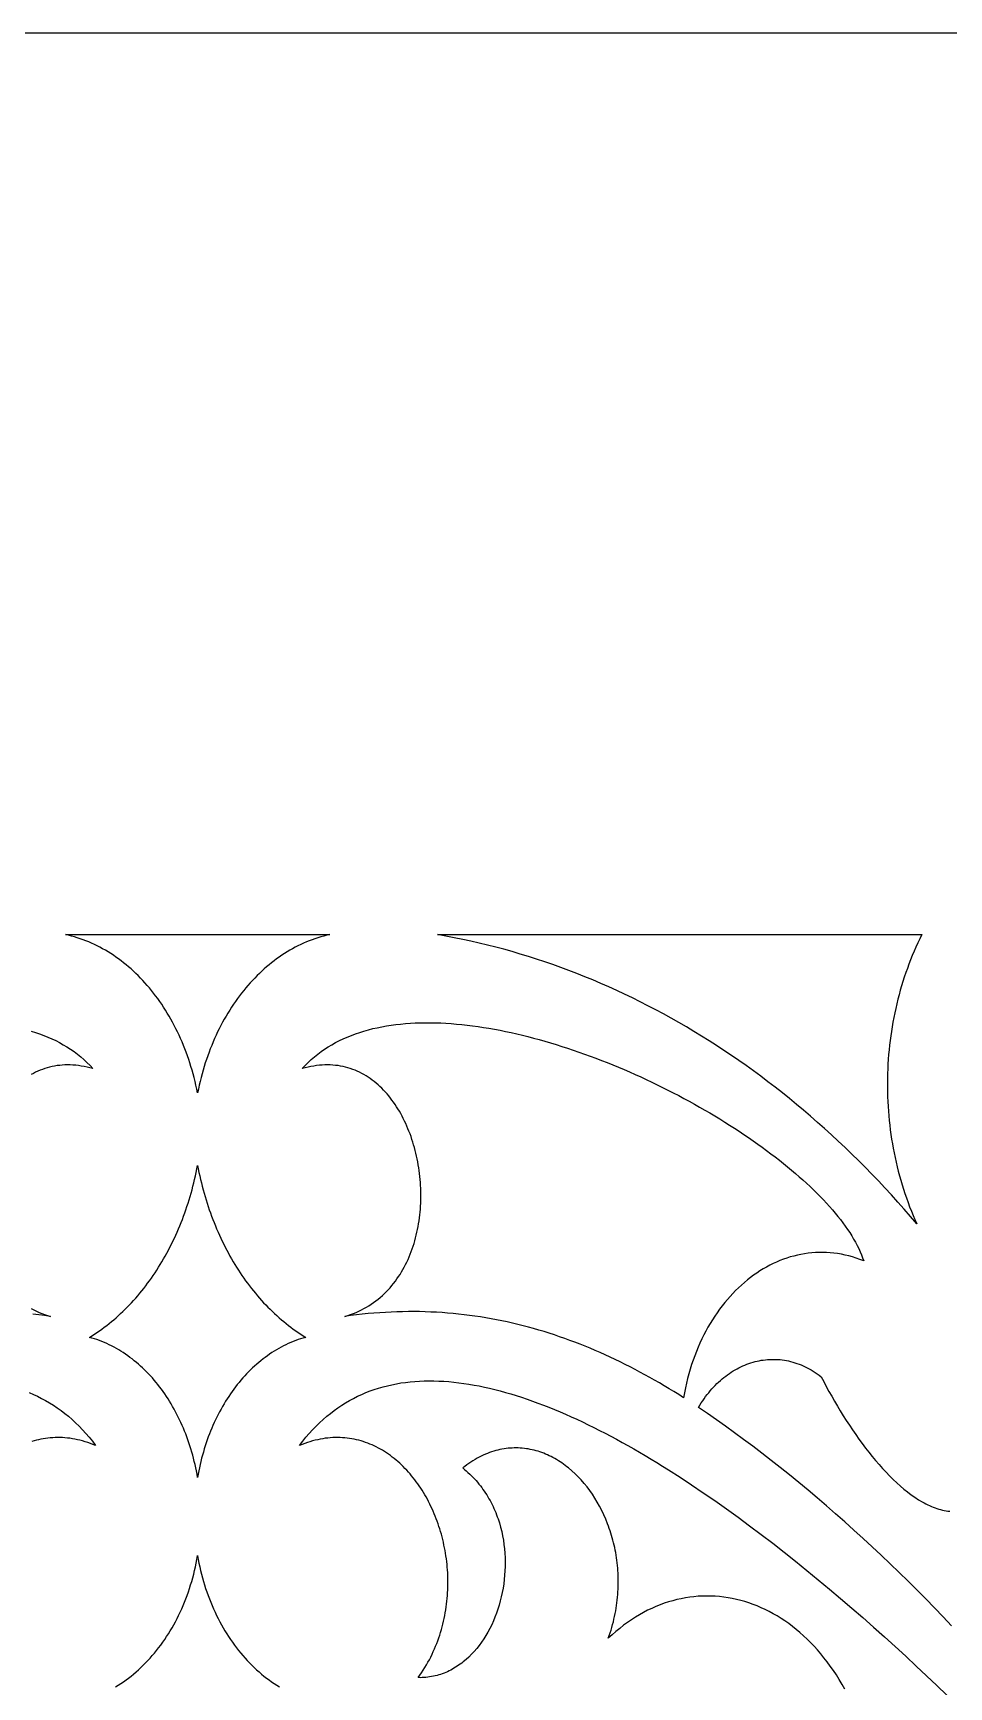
# Model space of a CAD drawing. Extents: x -4950 to -2150, y -1354 to 1346.
# Drawn here: x -3060.5 to -2882.7, y 1024.6 to 1345.6 of the extents above; entities that cross this region are included whole.
import ezdxf

# ---------------------------------------------------------------- set-up
doc = ezdxf.new("R2010")
doc.units = 0
doc.layers.add('LAYER_1', color=18, linetype='CONTINUOUS')

msp = doc.modelspace()

# ---------------------------------------------------------------- linework, layer by layer
at = {"layer": 'LAYER_1'}
for points in [[(-4949.84, -1354.38), (-2149.84, -1354.38), (-2149.84, 1345.62), (-4949.84, 1345.62)], [(-3002.93, 1170.61), (-3003.51, 1170.48), (-3004.09, 1170.33), (-3004.66, 1170.18), (-3005.23, 1170), (-3005.79, 1169.82), (-3006.35, 1169.62), (-3006.91, 1169.41), (-3007.46, 1169.19), (-3008.01, 1168.95), (-3008.55, 1168.7), (-3009.09, 1168.44), (-3009.63, 1168.16), (-3010.16, 1167.88), (-3010.68, 1167.58), (-3011.2, 1167.27), (-3011.72, 1166.94), (-3012.23, 1166.61), (-3012.74, 1166.26), (-3013.24, 1165.91), (-3013.73, 1165.54), (-3014.22, 1165.16), (-3014.71, 1164.77), (-3015.18, 1164.36), (-3015.66, 1163.95), (-3016.12, 1163.53), (-3016.59, 1163.09), (-3017.04, 1162.65), (-3017.49, 1162.19), (-3017.93, 1161.73), (-3018.37, 1161.25), (-3018.8, 1160.76), (-3019.22, 1160.27), (-3019.63, 1159.76), (-3020.04, 1159.25), (-3020.44, 1158.72), (-3020.84, 1158.19), (-3021.23, 1157.64), (-3021.61, 1157.09), (-3021.98, 1156.53), (-3022.35, 1155.96), (-3022.7, 1155.38), (-3023.05, 1154.79), (-3023.4, 1154.19), (-3023.73, 1153.59), (-3024.06, 1152.97), (-3024.38, 1152.35), (-3024.69, 1151.72), (-3024.99, 1151.08), (-3025.28, 1150.44), (-3025.56, 1149.78), (-3025.84, 1149.12), (-3026.11, 1148.45), (-3026.36, 1147.78), (-3026.61, 1147.09), (-3026.85, 1146.4), (-3027.08, 1145.7), (-3027.3, 1145), (-3027.52, 1144.29), (-3027.72, 1143.57), (-3027.91, 1142.85), (-3028.09, 1142.12), (-3028.27, 1141.38), (-3028.43, 1140.64), (-3028.58, 1139.89), (-3028.73, 1140.64), (-3028.9, 1141.38), (-3029.07, 1142.12), (-3029.25, 1142.85), (-3029.44, 1143.57), (-3029.65, 1144.29), (-3029.86, 1145), (-3030.08, 1145.7), (-3030.31, 1146.4), (-3030.55, 1147.09), (-3030.8, 1147.78), (-3031.06, 1148.45), (-3031.32, 1149.12), (-3031.6, 1149.78), (-3031.88, 1150.44), (-3032.18, 1151.08), (-3032.48, 1151.72), (-3032.79, 1152.35), (-3033.11, 1152.97), (-3033.43, 1153.59), (-3033.77, 1154.19), (-3034.11, 1154.79), (-3034.46, 1155.38), (-3034.82, 1155.96), (-3035.18, 1156.53), (-3035.55, 1157.09), (-3035.93, 1157.64), (-3036.32, 1158.19), (-3036.72, 1158.72), (-3037.12, 1159.25), (-3037.53, 1159.76), (-3037.94, 1160.27), (-3038.37, 1160.76), (-3038.8, 1161.25), (-3039.23, 1161.73), (-3039.67, 1162.19), (-3040.12, 1162.65), (-3040.58, 1163.09), (-3041.04, 1163.53), (-3041.5, 1163.95), (-3041.98, 1164.36), (-3042.46, 1164.77), (-3042.94, 1165.16), (-3043.43, 1165.54), (-3043.93, 1165.91), (-3044.43, 1166.26), (-3044.93, 1166.61), (-3045.44, 1166.94), (-3045.96, 1167.27), (-3046.48, 1167.58), (-3047.01, 1167.88), (-3047.54, 1168.16), (-3048.07, 1168.44), (-3048.61, 1168.7), (-3049.15, 1168.95), (-3049.7, 1169.19), (-3050.25, 1169.41), (-3050.81, 1169.62), (-3051.37, 1169.82), (-3051.94, 1170), (-3052.5, 1170.18), (-3053.08, 1170.33), (-3053.65, 1170.48), (-3054.23, 1170.61), (-3028.58, 1170.61)], [(-2887.97, 1170.61), (-2888.37, 1169.82), (-2888.75, 1169.02), (-2889.12, 1168.21), (-2889.48, 1167.39), (-2889.83, 1166.57), (-2890.16, 1165.75), (-2890.49, 1164.91), (-2890.8, 1164.07), (-2891.1, 1163.23), (-2891.39, 1162.38), (-2891.66, 1161.53), (-2891.92, 1160.67), (-2892.17, 1159.8), (-2892.41, 1158.93), (-2892.64, 1158.06), (-2892.86, 1157.18), (-2893.06, 1156.3), (-2893.25, 1155.41), (-2893.43, 1154.53), (-2893.6, 1153.63), (-2893.75, 1152.74), (-2893.9, 1151.84), (-2894.03, 1150.94), (-2894.15, 1150.04), (-2894.25, 1149.13), (-2894.35, 1148.23), (-2894.43, 1147.32), (-2894.5, 1146.41), (-2894.56, 1145.5), (-2894.61, 1144.59), (-2894.64, 1143.67), (-2894.67, 1142.76), (-2894.68, 1141.85), (-2894.67, 1140.93), (-2894.66, 1140.02), (-2894.63, 1139.1), (-2894.6, 1138.19), (-2894.55, 1137.28), (-2894.48, 1136.37), (-2894.41, 1135.45), (-2894.32, 1134.55), (-2894.22, 1133.64), (-2894.11, 1132.73), (-2893.99, 1131.83), (-2893.85, 1130.92), (-2893.71, 1130.02), (-2893.55, 1129.13), (-2893.37, 1128.23), (-2893.19, 1127.34), (-2892.99, 1126.45), (-2892.78, 1125.57), (-2892.56, 1124.69), (-2892.33, 1123.81), (-2892.08, 1122.93), (-2891.83, 1122.07), (-2891.56, 1121.2), (-2891.27, 1120.34), (-2890.98, 1119.49), (-2890.67, 1118.64), (-2890.35, 1117.79), (-2890.02, 1116.95), (-2889.68, 1116.12), (-2889.32, 1115.29), (-2888.96, 1114.47), (-2890.18, 1115.9), (-2891.41, 1117.32), (-2892.65, 1118.71), (-2893.9, 1120.09), (-2895.15, 1121.46), (-2896.42, 1122.8), (-2897.7, 1124.13), (-2898.98, 1125.45), (-2900.28, 1126.75), (-2901.58, 1128.03), (-2902.89, 1129.29), (-2904.21, 1130.54), (-2905.54, 1131.77), (-2906.87, 1132.98), (-2908.22, 1134.17), (-2909.57, 1135.35), (-2910.93, 1136.51), (-2912.3, 1137.66), (-2913.67, 1138.78), (-2915.06, 1139.89), (-2916.45, 1140.98), (-2917.85, 1142.06), (-2919.25, 1143.12), (-2920.66, 1144.15), (-2922.08, 1145.18), (-2923.51, 1146.18), (-2924.95, 1147.17), (-2926.39, 1148.13), (-2927.83, 1149.08), (-2929.29, 1150.02), (-2930.75, 1150.93), (-2932.22, 1151.83), (-2933.69, 1152.7), (-2935.17, 1153.56), (-2936.66, 1154.41), (-2938.15, 1155.23), (-2939.65, 1156.03), (-2941.15, 1156.82), (-2942.66, 1157.59), (-2944.17, 1158.34), (-2945.7, 1159.07), (-2947.22, 1159.78), (-2948.75, 1160.47), (-2950.29, 1161.15), (-2951.83, 1161.81), (-2953.38, 1162.44), (-2954.93, 1163.06), (-2956.49, 1163.66), (-2958.05, 1164.24), (-2959.62, 1164.8), (-2961.19, 1165.34), (-2962.76, 1165.86), (-2964.34, 1166.37), (-2965.93, 1166.85), (-2967.51, 1167.32), (-2969.11, 1167.76), (-2970.7, 1168.19), (-2972.3, 1168.59), (-2973.91, 1168.98), (-2975.51, 1169.34), (-2977.12, 1169.69), (-2978.74, 1170.02), (-2980.36, 1170.32), (-2981.98, 1170.61)], [(-3008.27, 1144.6), (-3007.7, 1145.21), (-3007.11, 1145.79), (-3006.51, 1146.35), (-3005.89, 1146.89), (-3005.25, 1147.41), (-3004.59, 1147.9), (-3003.92, 1148.38), (-3003.22, 1148.82), (-3002.51, 1149.25), (-3001.79, 1149.66), (-3001.05, 1150.04), (-3000.29, 1150.4), (-2999.52, 1150.74), (-2998.73, 1151.06), (-2997.93, 1151.36), (-2997.11, 1151.64), (-2996.28, 1151.9), (-2995.43, 1152.14), (-2994.58, 1152.36), (-2993.71, 1152.55), (-2992.82, 1152.73), (-2991.93, 1152.89), (-2991.02, 1153.04), (-2990.1, 1153.16), (-2989.17, 1153.26), (-2988.23, 1153.35), (-2987.28, 1153.42), (-2986.32, 1153.47), (-2985.35, 1153.5), (-2984.37, 1153.52), (-2983.38, 1153.51), (-2982.39, 1153.5), (-2981.38, 1153.46), (-2980.37, 1153.41), (-2979.35, 1153.34), (-2978.32, 1153.26), (-2977.28, 1153.16), (-2976.24, 1153.04), (-2975.19, 1152.91), (-2974.14, 1152.77), (-2973.08, 1152.6), (-2972.01, 1152.43), (-2970.94, 1152.24), (-2969.87, 1152.04), (-2968.79, 1151.82), (-2967.7, 1151.59), (-2966.62, 1151.34), (-2965.53, 1151.08), (-2964.44, 1150.81), (-2963.34, 1150.53), (-2962.25, 1150.23), (-2961.15, 1149.92), (-2960.05, 1149.6), (-2958.95, 1149.27), (-2957.85, 1148.92), (-2956.75, 1148.57), (-2955.64, 1148.2), (-2954.54, 1147.82), (-2953.44, 1147.43), (-2952.34, 1147.03), (-2951.25, 1146.62), (-2950.15, 1146.2), (-2949.06, 1145.77), (-2947.97, 1145.33), (-2946.88, 1144.88), (-2945.79, 1144.42), (-2944.71, 1143.95), (-2943.63, 1143.47), (-2942.56, 1142.99), (-2941.49, 1142.49), (-2940.43, 1141.99), (-2939.37, 1141.48), (-2938.31, 1140.96), (-2937.27, 1140.44), (-2936.23, 1139.91), (-2935.19, 1139.37), (-2934.16, 1138.82), (-2933.14, 1138.27), (-2932.13, 1137.71), (-2931.13, 1137.14), (-2930.13, 1136.57), (-2929.15, 1136), (-2928.17, 1135.42), (-2927.2, 1134.83), (-2926.24, 1134.24), (-2925.29, 1133.64), (-2924.36, 1133.04), (-2923.43, 1132.43), (-2922.51, 1131.82), (-2921.61, 1131.21), (-2920.72, 1130.59), (-2919.84, 1129.97), (-2918.97, 1129.35), (-2918.11, 1128.72), (-2917.27, 1128.09), (-2916.45, 1127.46), (-2915.63, 1126.83), (-2914.83, 1126.19), (-2914.05, 1125.55), (-2913.28, 1124.91), (-2912.53, 1124.27), (-2911.79, 1123.63), (-2911.07, 1122.99), (-2910.36, 1122.35), (-2909.67, 1121.7), (-2909, 1121.06), (-2908.35, 1120.41), (-2907.71, 1119.77), (-2907.09, 1119.13), (-2906.49, 1118.48), (-2905.91, 1117.84), (-2905.35, 1117.2), (-2904.81, 1116.56), (-2904.29, 1115.92), (-2903.78, 1115.29), (-2903.3, 1114.65), (-2902.84, 1114.02), (-2902.41, 1113.39), (-2901.99, 1112.76), (-2901.59, 1112.14), (-2901.22, 1111.52), (-2900.87, 1110.9), (-2900.55, 1110.29), (-2900.24, 1109.68), (-2899.96, 1109.07), (-2899.71, 1108.47), (-2899.48, 1107.87), (-2899.27, 1107.28), (-2899.99, 1107.56), (-2900.72, 1107.82), (-2901.44, 1108.04), (-2902.16, 1108.25), (-2902.89, 1108.42), (-2903.61, 1108.57), (-2904.33, 1108.69), (-2905.06, 1108.79), (-2905.78, 1108.86), (-2906.49, 1108.91), (-2907.21, 1108.93), (-2907.93, 1108.92), (-2908.64, 1108.9), (-2909.35, 1108.85), (-2910.05, 1108.77), (-2910.75, 1108.67), (-2911.45, 1108.55), (-2912.15, 1108.4), (-2912.84, 1108.23), (-2913.52, 1108.04), (-2914.2, 1107.82), (-2914.87, 1107.59), (-2915.54, 1107.33), (-2916.2, 1107.05), (-2916.86, 1106.75), (-2917.51, 1106.42), (-2918.15, 1106.08), (-2918.79, 1105.71), (-2919.42, 1105.33), (-2920.04, 1104.92), (-2920.65, 1104.49), (-2921.25, 1104.05), (-2921.85, 1103.58), (-2922.43, 1103.1), (-2923.01, 1102.59), (-2923.57, 1102.07), (-2924.13, 1101.53), (-2924.68, 1100.97), (-2925.21, 1100.39), (-2925.74, 1099.79), (-2926.25, 1099.18), (-2926.75, 1098.55), (-2927.24, 1097.9), (-2927.72, 1097.23), (-2928.18, 1096.55), (-2928.64, 1095.85), (-2929.08, 1095.14), (-2929.5, 1094.41), (-2929.91, 1093.66), (-2930.31, 1092.9), (-2930.7, 1092.12), (-2931.07, 1091.33), (-2931.42, 1090.52), (-2931.76, 1089.7), (-2932.08, 1088.86), (-2932.39, 1088.01), (-2932.68, 1087.15), (-2932.96, 1086.27), (-2933.21, 1085.38), (-2933.45, 1084.47), (-2933.68, 1083.56), (-2933.88, 1082.63), (-2934.07, 1081.69), (-2934.24, 1080.73), (-2935.17, 1081.32), (-2936.1, 1081.9), (-2937.04, 1082.47), (-2937.98, 1083.04), (-2938.92, 1083.59), (-2939.86, 1084.13), (-2940.81, 1084.67), (-2941.75, 1085.19), (-2942.71, 1085.71), (-2943.66, 1086.21), (-2944.62, 1086.71), (-2945.58, 1087.2), (-2946.54, 1087.67), (-2947.5, 1088.14), (-2948.47, 1088.59), (-2949.44, 1089.04), (-2950.41, 1089.47), (-2951.39, 1089.9), (-2952.37, 1090.31), (-2953.35, 1090.72), (-2954.34, 1091.11), (-2955.33, 1091.49), (-2956.32, 1091.86), (-2957.32, 1092.22), (-2958.31, 1092.57), (-2959.32, 1092.91), (-2960.32, 1093.24), (-2961.33, 1093.55), (-2962.34, 1093.85), (-2963.35, 1094.15), (-2964.37, 1094.43), (-2965.39, 1094.69), (-2966.42, 1094.95), (-2967.44, 1095.19), (-2968.48, 1095.43), (-2969.51, 1095.65), (-2970.55, 1095.86), (-2971.59, 1096.05), (-2972.64, 1096.23), (-2973.69, 1096.41), (-2974.74, 1096.56), (-2975.8, 1096.71), (-2976.86, 1096.84), (-2977.92, 1096.96), (-2978.99, 1097.07), (-2980.06, 1097.16), (-2981.13, 1097.24), (-2982.21, 1097.31), (-2983.29, 1097.36), (-2984.38, 1097.4), (-2985.47, 1097.43), (-2986.57, 1097.44), (-2987.66, 1097.44), (-2988.77, 1097.42), (-2989.87, 1097.4), (-2990.98, 1097.35), (-2992.1, 1097.29), (-2993.22, 1097.22), (-2994.34, 1097.14), (-2995.46, 1097.04), (-2996.6, 1096.92), (-2997.73, 1096.79), (-2998.87, 1096.65), (-3000.01, 1096.49), (-2999.44, 1096.67), (-2998.89, 1096.86), (-2998.34, 1097.06), (-2997.81, 1097.28), (-2997.29, 1097.51), (-2996.78, 1097.76), (-2996.28, 1098.02), (-2995.79, 1098.29), (-2995.32, 1098.58), (-2994.86, 1098.88), (-2994.41, 1099.19), (-2993.97, 1099.51), (-2993.54, 1099.85), (-2993.12, 1100.19), (-2992.71, 1100.55), (-2992.32, 1100.92), (-2991.94, 1101.3), (-2991.57, 1101.68), (-2991.2, 1102.08), (-2990.85, 1102.49), (-2990.52, 1102.91), (-2990.19, 1103.34), (-2989.87, 1103.77), (-2989.57, 1104.22), (-2989.27, 1104.67), (-2988.99, 1105.13), (-2988.71, 1105.6), (-2988.45, 1106.08), (-2988.2, 1106.56), (-2987.96, 1107.05), (-2987.73, 1107.55), (-2987.51, 1108.05), (-2987.3, 1108.56), (-2987.1, 1109.08), (-2986.91, 1109.6), (-2986.73, 1110.13), (-2986.56, 1110.66), (-2986.4, 1111.2), (-2986.26, 1111.74), (-2986.12, 1112.28), (-2985.99, 1112.83), (-2985.87, 1113.39), (-2985.77, 1113.94), (-2985.67, 1114.5), (-2985.58, 1115.07), (-2985.5, 1115.63), (-2985.44, 1116.2), (-2985.38, 1116.77), (-2985.33, 1117.34), (-2985.29, 1117.91), (-2985.26, 1118.49), (-2985.24, 1119.06), (-2985.23, 1119.64), (-2985.23, 1120.21), (-2985.24, 1120.79), (-2985.26, 1121.37), (-2985.29, 1121.94), (-2985.33, 1122.52), (-2985.37, 1123.09), (-2985.43, 1123.66), (-2985.5, 1124.24), (-2985.57, 1124.81), (-2985.65, 1125.37), (-2985.74, 1125.94), (-2985.85, 1126.5), (-2985.96, 1127.06), (-2986.07, 1127.62), (-2986.2, 1128.17), (-2986.34, 1128.72), (-2986.48, 1129.26), (-2986.64, 1129.8), (-2986.8, 1130.34), (-2986.97, 1130.87), (-2987.15, 1131.4), (-2987.34, 1131.92), (-2987.54, 1132.43), (-2987.74, 1132.94), (-2987.96, 1133.45), (-2988.18, 1133.94), (-2988.41, 1134.43), (-2988.65, 1134.92), (-2988.89, 1135.39), (-2989.15, 1135.86), (-2989.41, 1136.32), (-2989.68, 1136.77), (-2989.96, 1137.21), (-2990.25, 1137.65), (-2990.54, 1138.07), (-2990.85, 1138.49), (-2991.16, 1138.9), (-2991.47, 1139.3), (-2991.8, 1139.68), (-2992.13, 1140.06), (-2992.48, 1140.43), (-2992.82, 1140.78), (-2993.18, 1141.13), (-2993.54, 1141.46), (-2993.91, 1141.78), (-2994.29, 1142.09), (-2994.68, 1142.38), (-2995.07, 1142.67), (-2995.47, 1142.94), (-2995.88, 1143.2), (-2996.29, 1143.44), (-2996.72, 1143.67), (-2997.15, 1143.89), (-2997.58, 1144.1), (-2998.02, 1144.28), (-2998.47, 1144.46), (-2998.93, 1144.62), (-2999.39, 1144.76), (-2999.86, 1144.89), (-3000.34, 1145), (-3000.82, 1145.1), (-3001.31, 1145.18), (-3001.81, 1145.24), (-3002.31, 1145.29), (-3002.82, 1145.31), (-3003.34, 1145.33), (-3003.86, 1145.32), (-3004.39, 1145.3), (-3004.93, 1145.25), (-3005.47, 1145.19), (-3006.01, 1145.11), (-3006.57, 1145.01), (-3007.13, 1144.89), (-3007.69, 1144.75)], [(-3028.58, 1125.82), (-3028.45, 1125.14), (-3028.31, 1124.46), (-3028.16, 1123.78), (-3028.01, 1123.1), (-3027.85, 1122.43), (-3027.68, 1121.77), (-3027.5, 1121.1), (-3027.32, 1120.44), (-3027.13, 1119.79), (-3026.94, 1119.14), (-3026.73, 1118.49), (-3026.52, 1117.85), (-3026.31, 1117.21), (-3026.09, 1116.58), (-3025.86, 1115.95), (-3025.62, 1115.32), (-3025.38, 1114.71), (-3025.13, 1114.09), (-3024.88, 1113.48), (-3024.61, 1112.88), (-3024.35, 1112.28), (-3024.07, 1111.68), (-3023.79, 1111.09), (-3023.51, 1110.51), (-3023.22, 1109.93), (-3022.92, 1109.36), (-3022.61, 1108.79), (-3022.3, 1108.23), (-3021.99, 1107.67), (-3021.66, 1107.12), (-3021.34, 1106.58), (-3021, 1106.04), (-3020.66, 1105.51), (-3020.32, 1104.98), (-3019.97, 1104.46), (-3019.61, 1103.95), (-3019.25, 1103.44), (-3018.88, 1102.94), (-3018.51, 1102.44), (-3018.13, 1101.95), (-3017.75, 1101.47), (-3017.36, 1101), (-3016.97, 1100.53), (-3016.57, 1100.07), (-3016.17, 1099.62), (-3015.76, 1099.17), (-3015.34, 1098.73), (-3014.92, 1098.3), (-3014.5, 1097.88), (-3014.07, 1097.46), (-3013.64, 1097.05), (-3013.2, 1096.65), (-3012.75, 1096.25), (-3012.31, 1095.87), (-3011.85, 1095.49), (-3011.4, 1095.12), (-3010.93, 1094.75), (-3010.47, 1094.4), (-3010, 1094.05), (-3009.52, 1093.71), (-3009.04, 1093.38), (-3008.56, 1093.06), (-3008.07, 1092.75), (-3007.58, 1092.44), (-3008.07, 1092.3), (-3008.57, 1092.15), (-3009.05, 1091.99), (-3009.54, 1091.81), (-3010.02, 1091.62), (-3010.49, 1091.43), (-3010.97, 1091.22), (-3011.43, 1091), (-3011.9, 1090.77), (-3012.36, 1090.53), (-3012.81, 1090.28), (-3013.26, 1090.02), (-3013.71, 1089.75), (-3014.15, 1089.47), (-3014.59, 1089.17), (-3015.02, 1088.87), (-3015.45, 1088.56), (-3015.87, 1088.24), (-3016.29, 1087.91), (-3016.7, 1087.58), (-3017.1, 1087.23), (-3017.5, 1086.87), (-3017.9, 1086.5), (-3018.29, 1086.13), (-3018.68, 1085.75), (-3019.06, 1085.35), (-3019.43, 1084.95), (-3019.8, 1084.55), (-3020.16, 1084.13), (-3020.52, 1083.7), (-3020.87, 1083.27), (-3021.21, 1082.83), (-3021.55, 1082.38), (-3021.88, 1081.92), (-3022.21, 1081.46), (-3022.53, 1080.99), (-3022.84, 1080.51), (-3023.15, 1080.02), (-3023.45, 1079.53), (-3023.74, 1079.03), (-3024.03, 1078.52), (-3024.31, 1078.01), (-3024.58, 1077.49), (-3024.85, 1076.96), (-3025.1, 1076.43), (-3025.36, 1075.89), (-3025.6, 1075.35), (-3025.84, 1074.8), (-3026.07, 1074.24), (-3026.29, 1073.68), (-3026.51, 1073.11), (-3026.71, 1072.53), (-3026.91, 1071.95), (-3027.1, 1071.37), (-3027.29, 1070.78), (-3027.46, 1070.18), (-3027.63, 1069.58), (-3027.79, 1068.98), (-3027.95, 1068.37), (-3028.09, 1067.76), (-3028.22, 1067.14), (-3028.35, 1066.52), (-3028.47, 1065.89), (-3028.58, 1065.26), (-3028.69, 1065.89), (-3028.81, 1066.52), (-3028.94, 1067.14), (-3029.07, 1067.76), (-3029.22, 1068.37), (-3029.37, 1068.98), (-3029.53, 1069.58), (-3029.7, 1070.18), (-3029.87, 1070.78), (-3030.06, 1071.37), (-3030.25, 1071.95), (-3030.45, 1072.53), (-3030.66, 1073.11), (-3030.87, 1073.68), (-3031.09, 1074.24), (-3031.32, 1074.8), (-3031.56, 1075.35), (-3031.81, 1075.89), (-3032.06, 1076.43), (-3032.32, 1076.96), (-3032.58, 1077.49), (-3032.86, 1078.01), (-3033.13, 1078.52), (-3033.42, 1079.03), (-3033.71, 1079.53), (-3034.01, 1080.02), (-3034.32, 1080.51), (-3034.63, 1080.99), (-3034.95, 1081.46), (-3035.28, 1081.92), (-3035.61, 1082.38), (-3035.95, 1082.83), (-3036.29, 1083.27), (-3036.65, 1083.7), (-3037, 1084.13), (-3037.36, 1084.55), (-3037.73, 1084.95), (-3038.11, 1085.35), (-3038.49, 1085.75), (-3038.87, 1086.13), (-3039.26, 1086.5), (-3039.66, 1086.87), (-3040.06, 1087.23), (-3040.47, 1087.58), (-3040.88, 1087.91), (-3041.29, 1088.24), (-3041.72, 1088.56), (-3042.14, 1088.87), (-3042.57, 1089.17), (-3043.01, 1089.47), (-3043.45, 1089.75), (-3043.9, 1090.02), (-3044.35, 1090.28), (-3044.8, 1090.53), (-3045.26, 1090.77), (-3045.73, 1091), (-3046.2, 1091.22), (-3046.67, 1091.43), (-3047.14, 1091.62), (-3047.62, 1091.81), (-3048.11, 1091.99), (-3048.6, 1092.15), (-3049.09, 1092.3), (-3049.58, 1092.44), (-3049.09, 1092.75), (-3048.6, 1093.06), (-3048.12, 1093.38), (-3047.64, 1093.71), (-3047.16, 1094.05), (-3046.69, 1094.4), (-3046.23, 1094.75), (-3045.77, 1095.12), (-3045.31, 1095.49), (-3044.86, 1095.87), (-3044.41, 1096.25), (-3043.96, 1096.65), (-3043.53, 1097.05), (-3043.09, 1097.46), (-3042.66, 1097.88), (-3042.24, 1098.3), (-3041.82, 1098.73), (-3041.41, 1099.17), (-3041, 1099.62), (-3040.59, 1100.07), (-3040.19, 1100.53), (-3039.8, 1101), (-3039.41, 1101.47), (-3039.03, 1101.95), (-3038.65, 1102.44), (-3038.28, 1102.94), (-3037.91, 1103.44), (-3037.55, 1103.95), (-3037.19, 1104.46), (-3036.84, 1104.98), (-3036.5, 1105.51), (-3036.16, 1106.04), (-3035.83, 1106.58), (-3035.5, 1107.12), (-3035.18, 1107.67), (-3034.86, 1108.23), (-3034.55, 1108.79), (-3034.25, 1109.36), (-3033.95, 1109.93), (-3033.65, 1110.51), (-3033.37, 1111.09), (-3033.09, 1111.68), (-3032.82, 1112.28), (-3032.55, 1112.88), (-3032.29, 1113.48), (-3032.03, 1114.09), (-3031.78, 1114.71), (-3031.54, 1115.32), (-3031.31, 1115.95), (-3031.08, 1116.58), (-3030.85, 1117.21), (-3030.64, 1117.85), (-3030.43, 1118.49), (-3030.23, 1119.14), (-3030.03, 1119.79), (-3029.84, 1120.44), (-3029.66, 1121.1), (-3029.48, 1121.77), (-3029.32, 1122.43), (-3029.15, 1123.1), (-3029, 1123.78), (-3028.85, 1124.46), (-3028.71, 1125.14)]]:
    msp.add_lwpolyline(points, close=True, dxfattribs=at)
for points in [[(-3060.88, 1151.9), (-3060.05, 1151.64), (-3059.24, 1151.36), (-3058.43, 1151.06), (-3057.65, 1150.74), (-3056.87, 1150.4), (-3056.12, 1150.04), (-3055.37, 1149.66), (-3054.65, 1149.25), (-3053.94, 1148.82), (-3053.25, 1148.38), (-3052.57, 1147.9), (-3051.91, 1147.41), (-3051.27, 1146.89), (-3050.65, 1146.35), (-3050.05, 1145.79), (-3049.46, 1145.21), (-3048.9, 1144.6), (-3049.47, 1144.75), (-3050.03, 1144.89), (-3050.59, 1145.01), (-3051.15, 1145.11), (-3051.7, 1145.19), (-3052.24, 1145.25), (-3052.77, 1145.3), (-3053.3, 1145.32), (-3053.82, 1145.33), (-3054.34, 1145.31), (-3054.85, 1145.29), (-3055.35, 1145.24), (-3055.85, 1145.18), (-3056.34, 1145.1), (-3056.82, 1145), (-3057.3, 1144.89), (-3057.77, 1144.76), (-3058.23, 1144.62), (-3058.69, 1144.46), (-3059.14, 1144.28), (-3059.58, 1144.1), (-3060.02, 1143.89), (-3060.45, 1143.67), (-3060.87, 1143.44)], [(-3060.88, 1098.02), (-3060.38, 1097.76), (-3059.87, 1097.51), (-3059.35, 1097.28), (-3058.82, 1097.06), (-3058.27, 1096.86), (-3057.72, 1096.67), (-3057.15, 1096.49), (-3058.29, 1096.65), (-3059.43, 1096.79), (-3060.57, 1096.92)], [(-2882.21, 1036.42), (-2883.87, 1038.18), (-2885.54, 1039.93), (-2887.23, 1041.67), (-2888.94, 1043.4), (-2890.65, 1045.11), (-2892.38, 1046.8), (-2894.12, 1048.48), (-2895.87, 1050.14), (-2897.62, 1051.79), (-2899.39, 1053.42), (-2901.16, 1055.03), (-2902.94, 1056.62), (-2904.72, 1058.19), (-2906.5, 1059.74), (-2908.29, 1061.27), (-2910.08, 1062.77), (-2911.87, 1064.26), (-2913.67, 1065.72), (-2915.46, 1067.15), (-2917.24, 1068.56), (-2919.03, 1069.94), (-2920.81, 1071.3), (-2922.58, 1072.63), (-2924.35, 1073.93), (-2926.11, 1075.2), (-2927.87, 1076.44), (-2929.61, 1077.65), (-2931.34, 1078.84), (-2931.08, 1079.28), (-2930.81, 1079.71), (-2930.53, 1080.12), (-2930.25, 1080.53), (-2929.96, 1080.93), (-2929.66, 1081.32), (-2929.36, 1081.7), (-2929.06, 1082.07), (-2928.74, 1082.43), (-2928.42, 1082.78), (-2928.1, 1083.12), (-2927.77, 1083.45), (-2927.44, 1083.76), (-2927.1, 1084.07), (-2926.76, 1084.37), (-2926.41, 1084.65), (-2926.06, 1084.93), (-2925.7, 1085.19), (-2925.34, 1085.44), (-2924.98, 1085.69), (-2924.61, 1085.92), (-2924.24, 1086.14), (-2923.86, 1086.35), (-2923.49, 1086.55), (-2923.11, 1086.73), (-2922.72, 1086.91), (-2922.33, 1087.07), (-2921.95, 1087.23), (-2921.55, 1087.37), (-2921.16, 1087.5), (-2920.76, 1087.62), (-2920.37, 1087.73), (-2919.97, 1087.82), (-2919.56, 1087.91), (-2919.16, 1087.98), (-2918.76, 1088.04), (-2918.35, 1088.09), (-2917.94, 1088.13), (-2917.54, 1088.16), (-2917.13, 1088.17), (-2916.72, 1088.17), (-2916.31, 1088.16), (-2915.9, 1088.14), (-2915.49, 1088.11), (-2915.08, 1088.06), (-2914.67, 1088), (-2914.26, 1087.93), (-2913.85, 1087.85), (-2913.45, 1087.75), (-2913.04, 1087.65), (-2912.63, 1087.52), (-2912.23, 1087.39), (-2911.83, 1087.25), (-2911.42, 1087.09), (-2911.02, 1086.92), (-2910.63, 1086.73), (-2910.23, 1086.54), (-2909.84, 1086.33), (-2909.44, 1086.11), (-2909.05, 1085.87), (-2908.67, 1085.62), (-2908.28, 1085.36), (-2907.9, 1085.09), (-2907.52, 1084.8), (-2907.03, 1083.85), (-2906.53, 1082.9), (-2906.01, 1081.95), (-2905.48, 1081), (-2904.94, 1080.05), (-2904.38, 1079.1), (-2903.82, 1078.16), (-2903.24, 1077.22), (-2902.65, 1076.3), (-2902.05, 1075.38), (-2901.45, 1074.47), (-2900.83, 1073.57), (-2900.2, 1072.69), (-2899.57, 1071.82), (-2898.93, 1070.96), (-2898.28, 1070.13), (-2897.62, 1069.31), (-2896.96, 1068.51), (-2896.29, 1067.73), (-2895.61, 1066.97), (-2894.93, 1066.24), (-2894.24, 1065.53), (-2893.55, 1064.85), (-2892.85, 1064.2), (-2892.15, 1063.57), (-2891.45, 1062.98), (-2890.75, 1062.42), (-2890.04, 1061.89), (-2889.33, 1061.39), (-2888.62, 1060.93), (-2887.91, 1060.51), (-2887.55, 1060.32), (-2887.19, 1060.13), (-2886.84, 1059.95), (-2886.48, 1059.79), (-2886.12, 1059.63), (-2885.77, 1059.48), (-2885.41, 1059.35), (-2885.05, 1059.22), (-2884.7, 1059.11), (-2884.34, 1059.01), (-2883.99, 1058.92), (-2883.63, 1058.84), (-2883.28, 1058.77), (-2882.93, 1058.71), (-2882.57, 1058.67)], [(-2902.94, 1024.12), (-2903.47, 1025.07), (-2904.02, 1026), (-2904.58, 1026.9), (-2905.16, 1027.78), (-2905.75, 1028.63), (-2906.36, 1029.45), (-2906.98, 1030.25), (-2907.61, 1031.03), (-2908.25, 1031.78), (-2908.91, 1032.51), (-2909.58, 1033.21), (-2910.26, 1033.88), (-2910.95, 1034.53), (-2911.65, 1035.16), (-2912.36, 1035.75), (-2913.08, 1036.33), (-2913.81, 1036.87), (-2914.55, 1037.39), (-2915.3, 1037.89), (-2916.06, 1038.35), (-2916.82, 1038.8), (-2917.59, 1039.21), (-2918.37, 1039.6), (-2919.15, 1039.96), (-2919.94, 1040.3), (-2920.74, 1040.61), (-2921.54, 1040.89), (-2922.34, 1041.15), (-2923.15, 1041.38), (-2923.97, 1041.58), (-2924.78, 1041.75), (-2925.6, 1041.9), (-2926.43, 1042.02), (-2927.25, 1042.12), (-2928.08, 1042.18), (-2928.91, 1042.22), (-2929.74, 1042.23), (-2930.57, 1042.22), (-2931.4, 1042.17), (-2932.22, 1042.1), (-2933.05, 1042), (-2933.88, 1041.87), (-2934.71, 1041.71), (-2935.53, 1041.53), (-2936.35, 1041.32), (-2937.17, 1041.08), (-2937.99, 1040.81), (-2938.8, 1040.51), (-2939.61, 1040.18), (-2940.41, 1039.83), (-2941.21, 1039.45), (-2942.01, 1039.03), (-2942.8, 1038.59), (-2943.58, 1038.12), (-2944.35, 1037.62), (-2945.12, 1037.1), (-2945.88, 1036.54), (-2946.64, 1035.95), (-2947.38, 1035.34), (-2948.12, 1034.69), (-2948.85, 1034.02), (-2948.66, 1034.55), (-2948.48, 1035.08), (-2948.32, 1035.61), (-2948.16, 1036.15), (-2948.01, 1036.68), (-2947.87, 1037.21), (-2947.75, 1037.74), (-2947.63, 1038.28), (-2947.52, 1038.81), (-2947.42, 1039.34), (-2947.33, 1039.87), (-2947.25, 1040.4), (-2947.17, 1040.93), (-2947.11, 1041.45), (-2947.06, 1041.98), (-2947.01, 1042.5), (-2946.97, 1043.03), (-2946.94, 1043.55), (-2946.93, 1044.07), (-2946.91, 1044.59), (-2946.91, 1045.11), (-2946.92, 1045.62), (-2946.93, 1046.13), (-2946.95, 1046.65), (-2946.98, 1047.15), (-2947.02, 1047.66), (-2947.07, 1048.17), (-2947.12, 1048.67), (-2947.18, 1049.17), (-2947.25, 1049.66), (-2947.33, 1050.16), (-2947.41, 1050.65), (-2947.51, 1051.13), (-2947.6, 1051.62), (-2947.71, 1052.1), (-2947.82, 1052.57), (-2947.94, 1053.05), (-2948.07, 1053.52), (-2948.21, 1053.98), (-2948.35, 1054.45), (-2948.49, 1054.9), (-2948.65, 1055.36), (-2948.81, 1055.81), (-2948.98, 1056.25), (-2949.33, 1057.13), (-2949.71, 1057.99), (-2950.11, 1058.83), (-2950.53, 1059.65), (-2950.98, 1060.45), (-2951.45, 1061.23), (-2951.94, 1061.98), (-2952.45, 1062.71), (-2952.98, 1063.41), (-2953.53, 1064.09), (-2954.1, 1064.75), (-2954.69, 1065.37), (-2955.29, 1065.97), (-2955.91, 1066.54), (-2956.55, 1067.08), (-2956.87, 1067.33), (-2957.2, 1067.58), (-2957.53, 1067.83), (-2957.87, 1068.06), (-2958.2, 1068.29), (-2958.54, 1068.5), (-2958.89, 1068.71), (-2959.24, 1068.91), (-2959.59, 1069.11), (-2959.94, 1069.29), (-2960.3, 1069.46), (-2960.65, 1069.63), (-2961.02, 1069.79), (-2961.38, 1069.93), (-2961.75, 1070.07), (-2962.12, 1070.2), (-2962.49, 1070.32), (-2962.86, 1070.43), (-2963.24, 1070.53), (-2963.62, 1070.62), (-2964, 1070.7), (-2964.38, 1070.77), (-2964.76, 1070.83), (-2965.15, 1070.88), (-2965.54, 1070.92), (-2965.93, 1070.95), (-2966.32, 1070.97), (-2966.71, 1070.98), (-2967.1, 1070.98), (-2967.5, 1070.96), (-2967.89, 1070.94), (-2968.29, 1070.9), (-2968.69, 1070.86), (-2969.09, 1070.8), (-2969.49, 1070.73), (-2969.89, 1070.65), (-2970.29, 1070.55), (-2970.69, 1070.45), (-2971.09, 1070.33), (-2971.5, 1070.21), (-2971.9, 1070.06), (-2972.3, 1069.91), (-2972.7, 1069.75), (-2973.11, 1069.57), (-2973.51, 1069.38), (-2973.91, 1069.18), (-2974.32, 1068.96), (-2974.72, 1068.73), (-2975.12, 1068.49), (-2975.52, 1068.24), (-2975.92, 1067.97), (-2976.32, 1067.69), (-2976.72, 1067.4), (-2977.12, 1067.09), (-2976.77, 1066.8), (-2976.42, 1066.51), (-2976.09, 1066.21), (-2975.76, 1065.91), (-2975.44, 1065.6), (-2975.13, 1065.28), (-2974.83, 1064.96), (-2974.53, 1064.64), (-2974.24, 1064.31), (-2973.97, 1063.97), (-2973.69, 1063.63), (-2973.43, 1063.28), (-2973.18, 1062.93), (-2972.93, 1062.58), (-2972.69, 1062.22), (-2972.46, 1061.86), (-2972.23, 1061.49), (-2972.01, 1061.12), (-2971.8, 1060.74), (-2971.6, 1060.36), (-2971.41, 1059.98), (-2971.22, 1059.6), (-2971.04, 1059.21), (-2970.87, 1058.82), (-2970.71, 1058.42), (-2970.55, 1058.02), (-2970.4, 1057.62), (-2970.26, 1057.22), (-2970.12, 1056.82), (-2969.99, 1056.41), (-2969.76, 1055.58), (-2969.55, 1054.75), (-2969.37, 1053.92), (-2969.22, 1053.08), (-2969.1, 1052.23), (-2969, 1051.38), (-2968.93, 1050.52), (-2968.89, 1049.67), (-2968.87, 1048.82), (-2968.87, 1047.96), (-2968.91, 1047.11), (-2968.97, 1046.26), (-2969.05, 1045.41), (-2969.15, 1044.57), (-2969.29, 1043.74), (-2969.44, 1042.91), (-2969.62, 1042.09), (-2969.82, 1041.28), (-2970.04, 1040.47), (-2970.29, 1039.68), (-2970.56, 1038.91), (-2970.85, 1038.14), (-2971.16, 1037.39), (-2971.49, 1036.66), (-2971.85, 1035.94), (-2972.22, 1035.24), (-2972.61, 1034.56), (-2973.03, 1033.89), (-2973.46, 1033.25), (-2973.92, 1032.63), (-2974.39, 1032.03), (-2974.88, 1031.46), (-2975.39, 1030.91), (-2975.92, 1030.39), (-2976.46, 1029.89), (-2977.02, 1029.43), (-2977.31, 1029.2), (-2977.6, 1028.99), (-2977.9, 1028.78), (-2978.2, 1028.58), (-2978.5, 1028.39), (-2978.81, 1028.2), (-2979.12, 1028.02), (-2979.44, 1027.86), (-2979.76, 1027.7), (-2980.08, 1027.54), (-2980.41, 1027.4), (-2980.74, 1027.27), (-2981.08, 1027.14), (-2981.42, 1027.02), (-2981.76, 1026.92), (-2982.1, 1026.82), (-2982.45, 1026.73), (-2982.81, 1026.65), (-2983.17, 1026.58), (-2983.53, 1026.52), (-2983.89, 1026.47), (-2984.26, 1026.43), (-2984.63, 1026.4), (-2985, 1026.38), (-2985.38, 1026.37), (-2985.76, 1026.38), (-2985.42, 1026.86), (-2985.09, 1027.35), (-2984.76, 1027.85), (-2984.46, 1028.35), (-2984.16, 1028.85), (-2983.87, 1029.36), (-2983.59, 1029.87), (-2983.33, 1030.39), (-2983.07, 1030.91), (-2982.83, 1031.43), (-2982.59, 1031.95), (-2982.37, 1032.48), (-2982.16, 1033.01), (-2981.95, 1033.55), (-2981.76, 1034.08), (-2981.58, 1034.62), (-2981.41, 1035.16), (-2981.25, 1035.7), (-2981.1, 1036.25), (-2980.96, 1036.79), (-2980.82, 1037.34), (-2980.7, 1037.89), (-2980.59, 1038.44), (-2980.49, 1038.99), (-2980.4, 1039.54), (-2980.31, 1040.1), (-2980.24, 1040.65), (-2980.17, 1041.21), (-2980.12, 1041.76), (-2980.07, 1042.31), (-2980.04, 1042.87), (-2980.01, 1043.42), (-2979.99, 1043.98), (-2979.98, 1044.53), (-2979.98, 1045.08), (-2979.99, 1045.63), (-2980.01, 1046.18), (-2980.03, 1046.73), (-2980.07, 1047.28), (-2980.11, 1047.83), (-2980.16, 1048.37), (-2980.22, 1048.92), (-2980.29, 1049.46), (-2980.36, 1050), (-2980.45, 1050.53), (-2980.54, 1051.07), (-2980.64, 1051.6), (-2980.75, 1052.13), (-2980.87, 1052.65), (-2980.99, 1053.18), (-2981.12, 1053.7), (-2981.26, 1054.21), (-2981.41, 1054.73), (-2981.56, 1055.24), (-2981.73, 1055.74), (-2981.9, 1056.24), (-2982.07, 1056.74), (-2982.26, 1057.23), (-2982.45, 1057.72), (-2982.65, 1058.2), (-2982.85, 1058.68), (-2983.06, 1059.16), (-2983.28, 1059.63), (-2983.51, 1060.09), (-2983.74, 1060.55), (-2983.98, 1061), (-2984.22, 1061.45), (-2984.48, 1061.89), (-2984.74, 1062.32), (-2985, 1062.75), (-2985.27, 1063.17), (-2985.55, 1063.59), (-2985.83, 1063.99), (-2986.12, 1064.4), (-2986.42, 1064.79), (-2986.72, 1065.18), (-2987.03, 1065.56), (-2987.34, 1065.93), (-2987.66, 1066.29), (-2987.98, 1066.65), (-2988.32, 1067), (-2988.65, 1067.34), (-2988.99, 1067.67), (-2989.34, 1068), (-2989.69, 1068.31), (-2990.05, 1068.62), (-2990.41, 1068.92), (-2990.78, 1069.21), (-2991.15, 1069.49), (-2991.53, 1069.76), (-2991.91, 1070.02), (-2992.29, 1070.27), (-2992.69, 1070.51), (-2993.08, 1070.74), (-2993.48, 1070.96), (-2993.89, 1071.17), (-2994.3, 1071.37), (-2994.71, 1071.55), (-2995.13, 1071.73), (-2995.55, 1071.9), (-2995.98, 1072.05), (-2996.41, 1072.2), (-2996.84, 1072.33), (-2997.28, 1072.45), (-2997.72, 1072.56), (-2998.17, 1072.66), (-2998.62, 1072.74), (-2999.07, 1072.82), (-2999.53, 1072.88), (-2999.99, 1072.93), (-3000.45, 1072.96), (-3000.92, 1072.98), (-3001.39, 1072.99), (-3001.86, 1072.99), (-3002.34, 1072.97), (-3002.82, 1072.94), (-3003.3, 1072.89), (-3003.79, 1072.84), (-3004.28, 1072.76), (-3004.77, 1072.68), (-3005.26, 1072.57), (-3005.76, 1072.46), (-3006.26, 1072.33), (-3006.76, 1072.18), (-3007.26, 1072.02), (-3007.77, 1071.85), (-3008.27, 1071.66), (-3008.79, 1071.45), (-3008.17, 1072.26), (-3007.54, 1073.04), (-3006.9, 1073.79), (-3006.25, 1074.51), (-3005.58, 1075.2), (-3004.91, 1075.86), (-3004.22, 1076.5), (-3003.52, 1077.11), (-3002.81, 1077.69), (-3002.08, 1078.24), (-3001.35, 1078.77), (-3000.6, 1079.27), (-2999.85, 1079.74), (-2999.08, 1080.18), (-2998.3, 1080.6), (-2997.52, 1081), (-2996.72, 1081.37), (-2995.91, 1081.71), (-2995.09, 1082.03), (-2994.27, 1082.32), (-2993.43, 1082.59), (-2992.58, 1082.84), (-2991.73, 1083.06), (-2990.86, 1083.25), (-2989.99, 1083.43), (-2989.1, 1083.58), (-2988.21, 1083.7), (-2987.31, 1083.81), (-2986.41, 1083.89), (-2985.49, 1083.95), (-2984.57, 1083.98), (-2983.63, 1084), (-2982.69, 1083.99), (-2981.75, 1083.96), (-2980.79, 1083.91), (-2979.83, 1083.84), (-2978.86, 1083.75), (-2977.88, 1083.64), (-2976.9, 1083.51), (-2975.91, 1083.36), (-2974.91, 1083.19), (-2973.91, 1083), (-2972.9, 1082.79), (-2971.89, 1082.56), (-2970.87, 1082.31), (-2969.84, 1082.04), (-2968.81, 1081.76), (-2967.77, 1081.46), (-2966.73, 1081.14), (-2965.68, 1080.8), (-2964.63, 1080.45), (-2963.57, 1080.08), (-2962.51, 1079.69), (-2961.45, 1079.28), (-2960.38, 1078.86), (-2959.3, 1078.43), (-2958.22, 1077.98), (-2957.14, 1077.51), (-2956.05, 1077.03), (-2954.97, 1076.53), (-2953.87, 1076.02), (-2952.78, 1075.49), (-2951.68, 1074.95), (-2950.58, 1074.39), (-2949.47, 1073.82), (-2948.36, 1073.24), (-2947.25, 1072.65), (-2946.14, 1072.04), (-2945.03, 1071.42), (-2943.91, 1070.78), (-2942.79, 1070.14), (-2941.67, 1069.48), (-2940.55, 1068.81), (-2939.43, 1068.13), (-2938.31, 1067.44), (-2937.18, 1066.73), (-2934.93, 1065.29), (-2932.68, 1063.81), (-2930.42, 1062.29), (-2928.17, 1060.74), (-2925.92, 1059.15), (-2923.67, 1057.52), (-2921.42, 1055.87), (-2919.18, 1054.18), (-2916.94, 1052.47), (-2914.72, 1050.73), (-2912.5, 1048.97), (-2910.29, 1047.19), (-2908.1, 1045.39), (-2905.91, 1043.57), (-2903.75, 1041.74), (-2901.59, 1039.89), (-2899.45, 1038.03), (-2897.34, 1036.17), (-2895.23, 1034.29), (-2893.15, 1032.41), (-2891.1, 1030.53), (-2889.06, 1028.64), (-2887.05, 1026.76), (-2885.06, 1024.87), (-2883.1, 1022.99)], [(-3061.25, 1081.71), (-3060.44, 1081.37), (-3059.65, 1081), (-3058.86, 1080.6), (-3058.08, 1080.18), (-3057.31, 1079.74), (-3056.56, 1079.27), (-3055.81, 1078.77), (-3055.08, 1078.24), (-3054.36, 1077.69), (-3053.64, 1077.11), (-3052.94, 1076.5), (-3052.26, 1075.86), (-3051.58, 1075.2), (-3050.91, 1074.51), (-3050.26, 1073.79), (-3049.62, 1073.04), (-3048.99, 1072.26), (-3048.38, 1071.45), (-3048.89, 1071.66), (-3049.4, 1071.85), (-3049.9, 1072.02), (-3050.41, 1072.18), (-3050.91, 1072.33), (-3051.41, 1072.46), (-3051.9, 1072.57), (-3052.4, 1072.68), (-3052.89, 1072.76), (-3053.37, 1072.84), (-3053.86, 1072.89), (-3054.34, 1072.94), (-3054.82, 1072.97), (-3055.3, 1072.99), (-3055.77, 1072.99), (-3056.24, 1072.98), (-3056.71, 1072.96), (-3057.17, 1072.93), (-3057.63, 1072.88), (-3058.09, 1072.82), (-3058.54, 1072.74), (-3058.99, 1072.66), (-3059.44, 1072.56), (-3059.88, 1072.45), (-3060.32, 1072.33), (-3060.75, 1072.2)], [(-3044.51, 1024.58), (-3043.99, 1024.9), (-3043.47, 1025.24), (-3042.96, 1025.58), (-3042.46, 1025.94), (-3041.96, 1026.31), (-3041.47, 1026.7), (-3040.99, 1027.09), (-3040.51, 1027.5), (-3040.04, 1027.92), (-3039.58, 1028.35), (-3039.12, 1028.79), (-3038.67, 1029.24), (-3038.23, 1029.71), (-3037.8, 1030.18), (-3037.37, 1030.67), (-3036.95, 1031.16), (-3036.54, 1031.67), (-3036.14, 1032.18), (-3035.74, 1032.71), (-3035.35, 1033.24), (-3034.97, 1033.79), (-3034.6, 1034.34), (-3034.24, 1034.9), (-3033.89, 1035.48), (-3033.54, 1036.06), (-3033.21, 1036.65), (-3032.88, 1037.25), (-3032.56, 1037.86), (-3032.26, 1038.47), (-3031.96, 1039.1), (-3031.67, 1039.73), (-3031.39, 1040.37), (-3031.12, 1041.02), (-3030.86, 1041.67), (-3030.61, 1042.34), (-3030.37, 1043.01), (-3030.15, 1043.68), (-3029.93, 1044.37), (-3029.72, 1045.06), (-3029.52, 1045.76), (-3029.34, 1046.46), (-3029.16, 1047.17), (-3029, 1047.89), (-3028.85, 1048.61), (-3028.71, 1049.34), (-3028.58, 1050.07), (-3028.45, 1049.34), (-3028.31, 1048.61), (-3028.16, 1047.89), (-3028, 1047.17), (-3027.82, 1046.46), (-3027.64, 1045.76), (-3027.44, 1045.06), (-3027.23, 1044.37), (-3027.02, 1043.68), (-3026.79, 1043.01), (-3026.55, 1042.34), (-3026.3, 1041.67), (-3026.04, 1041.02), (-3025.77, 1040.37), (-3025.49, 1039.73), (-3025.2, 1039.1), (-3024.91, 1038.47), (-3024.6, 1037.86), (-3024.28, 1037.25), (-3023.95, 1036.65), (-3023.62, 1036.06), (-3023.27, 1035.48), (-3022.92, 1034.9), (-3022.56, 1034.34), (-3022.19, 1033.79), (-3021.81, 1033.24), (-3021.42, 1032.71), (-3021.03, 1032.18), (-3020.62, 1031.67), (-3020.21, 1031.16), (-3019.79, 1030.67), (-3019.36, 1030.18), (-3018.93, 1029.71), (-3018.49, 1029.24), (-3018.04, 1028.79), (-3017.58, 1028.35), (-3017.12, 1027.92), (-3016.65, 1027.5), (-3016.17, 1027.09), (-3015.69, 1026.7), (-3015.2, 1026.31), (-3014.7, 1025.94), (-3014.2, 1025.58), (-3013.69, 1025.24), (-3013.17, 1024.9), (-3012.65, 1024.58)]]:
    msp.add_lwpolyline(points, dxfattribs=at)

doc.saveas('drawing.dxf')
